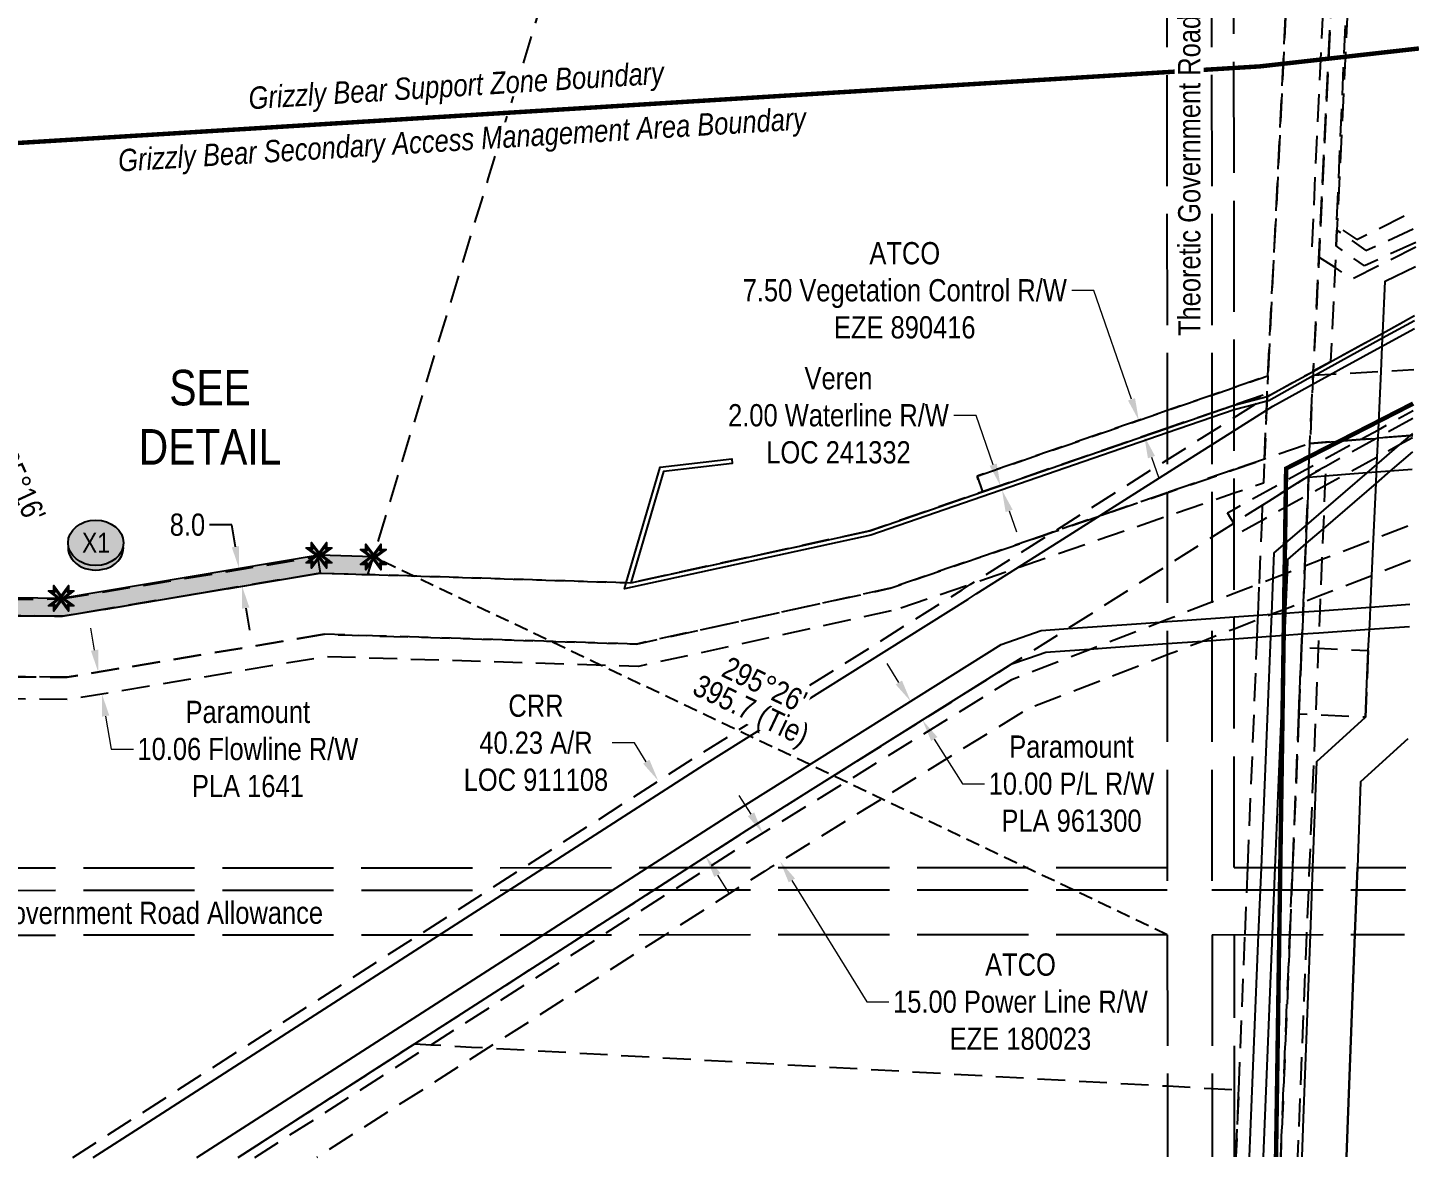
# Model space of a CAD drawing. Extents: x 495902 to 503799, y 6026245 to 6031062.
# Drawn here: x 501012 to 501639, y 6026245 to 6026754 of the extents above; entities that cross this region are included whole.
import ezdxf
from ezdxf.enums import TextEntityAlignment as Align

# ---------------------------------------------------------------- set-up
doc = ezdxf.new("R2010")
doc.units = 0
doc.header["$LTSCALE"] = 5
doc.header["$PDSIZE"] = 0.5
for name, pattern in [('DASHDOT2', [12.7, 6.35, -3.175, 0, -3.175]), ('foc-ACCESSROAD', [3.75, 2.5, -1.25]), ('foc-FLOWLINE', [3.75, 2.5, -1.25]), ('foc-TIELINE', [1.875, 1.25, -0.625]), ('foc-UNSURVEYED', [12.5, 10, -2.5])]:
    doc.linetypes.add(name, pattern=pattern)
doc.layers.get('Defpoints').update_dxf_attribs({"color": 9})
for name, color, linetype in [('AS-TELUS', 224, 'foc-TEL'), ('AS-WILDLIFE', 131, 'DASHDOT2'), ('C-RW', 13, 'Continuous'), ('C-WS', 13, 'foc-ACCESSROAD'), ('DETAIL-T', 7, 'Continuous'), ('F-AR', 190, 'foc-ACCESSROAD'), ('F-EZE', 190, 'foc-FLOWLINE'), ('F-FLOWLINE', 190, 'foc-FLOWLINE'), ('F-RW', 190, 'Continuous'), ('F-WS', 190, 'foc-ACCESSROAD'), ('L-BD', 7, 'Continuous'), ('L-BD1', 253, 'Continuous'), ('L-MON', 1, 'Continuous'), ('L-ROAD-T', 7, 'Continuous'), ('L-TIE', 7, 'foc-TIELINE'), ('L-USEC', 7, 'foc-UNSURVEYED'), ('P-CROSSINGS', 250, 'Continuous'), ('P-PROPOSED', 10, 'Continuous'), ('P-PROPOSED-H', 21, 'Continuous'), ('P-TXT', 4, 'Continuous')]:
    doc.layers.add(name, color=color, linetype=linetype)
for name, color, linetype, lineweight in [('C-RW-T', 13, 'Continuous', 9), ('F-EZE-T', 190, 'Continuous', 9), ('F-FLOWLINE-T', 190, 'Continuous', 9), ('F-RW-T', 190, 'Continuous', 9), ('F-VCE-T', 190, 'Continuous', 9)]:
    doc.layers.add(name, color=color, linetype=linetype, lineweight=lineweight)
doc.styles.add('80CG', font='ARIALN.TTF', dxfattribs={"height": 10})
doc.styles.add('80L', font='ARIALN.TTF', dxfattribs={"height": 10})
doc.styles.add('Crossing', font='ARIALN.TTF', dxfattribs={"height": 10})
doc.styles.add('foc-LtypeFont', font='ARIALN.TTF', dxfattribs={"height": 7.35})
doc.styles.add('MtXpl_Arial_Narrow', font='ARIALNI.TTF')
doc.linetypes.add('foc-TEL', pattern='A,2,-1,["T",foc-LtypeFont,S=0.2,R=0,X=-0.425,Y=-0.75],-1.24,8', length=12.24)
doc.dimstyles.new('Compass 5 000', dxfattribs={"dimscale": 5, "dimtxt": 9, "dimasz": 2, "dimexe": 0.2, "dimexo": 0.0625, "dimgap": 0.5, "dimtad": 0, "dimtih": 1, "dimtoh": 1, "dimzin": 0, "dimdsep": 46, "dimtxsty": '80CG', "dimcen": 0.1, "dimse1": 1, "dimse2": 1, "dimclrd": 256, "dimclrt": 256, "dimaunit": 1, "dimadec": 4, "dimazin": 0, "dimtfac": 0.06, "dimtofl": 0, "dimtmove": 0, "dimatfit": 1, "dimfxl": 0.2, "dimtolj": 1, "dimtzin": 0, "dimlwd": -1, "dimarcsym": 0})

# ---------------------------------------------------------------- blocks, each defined once
blk = doc.blocks.new('*D441')
at = {"layer": 'Defpoints', "color": 0, "transparency": 16777216}
for p in [(501361.53, 6026403.26), (501369.41, 6026390.5), (501350.79, 6026379.01)]:
    blk.add_point(p, dxfattribs=at)
at = {"layer": 'F-EZE-T', "transparency": 16777216}
for p, q in [((501337.66, 6026400.28), (501332.41, 6026408.79)), ((501356.04, 6026370.5), (501389.72, 6026315.93)), ((501389.72, 6026315.93), (501399.72, 6026315.93))]:
    blk.add_line(p, q, dxfattribs=at)
for points in [[(501339.08, 6026401.16), (501336.25, 6026399.41), (501342.92, 6026391.77)], [(501357.46, 6026371.38), (501354.62, 6026369.63), (501350.79, 6026379.01)]]:
    blk.add_solid(points, dxfattribs=at)
at = {"layer": 'F-EZE-T', "transparency": 16777216, "insert": (501458.87, 6026315.93), "char_height": 10, "attachment_point": 5, "style": '80CG'}
blk.add_mtext('\\A1;ATCO\\P15.00 Power Line R/W\\PEZE 180023', dxfattribs=at)
blk = doc.blocks.new('*D478')
at = {"layer": 'Defpoints', "color": 0, "transparency": 16777216}
for p in [(501414.78, 6026442.61), (501380.79, 6026433.09), (501386.1, 6026424.62)]:
    blk.add_point(p, dxfattribs=at)
at = {"layer": 'F-RW-T', "transparency": 16777216}
for p, q in [((501404.15, 6026459.55), (501398.84, 6026468.03)), ((501420.1, 6026434.14), (501432.74, 6026413.99)), ((501432.74, 6026413.99), (501442.74, 6026413.99))]:
    blk.add_line(p, q, dxfattribs=at)
for points in [[(501405.57, 6026460.44), (501402.74, 6026458.67), (501409.47, 6026451.08)], [(501421.51, 6026435.03), (501418.69, 6026433.26), (501414.78, 6026442.61)]]:
    blk.add_solid(points, dxfattribs=at)
at = {"layer": 'F-RW-T', "transparency": 16777216, "insert": (501481.83, 6026413.99), "char_height": 10, "attachment_point": 5, "style": '80CG'}
blk.add_mtext('\\A1;Paramount\\P10.00 P/L R/W\\PPLA 961300', dxfattribs=at)
blk = doc.blocks.new('*D487')
at = {"layer": 'Defpoints', "color": 0, "transparency": 16777216}
for p in [(501512.08, 6026577.49), (501483.13, 6026567.5), (501485.58, 6026560.41)]:
    blk.add_point(p, dxfattribs=at)
at = {"layer": 'F-VCE-T', "transparency": 16777216}
for p, q in [((501491.92, 6026635.93), (501481.92, 6026635.93)), ((501508.82, 6026586.94), (501491.92, 6026635.93)), ((501517.79, 6026560.94), (501521.05, 6026551.49))]:
    blk.add_line(p, q, dxfattribs=at)
for points in [[(501510.39, 6026587.48), (501507.24, 6026586.4), (501512.08, 6026577.49)], [(501519.36, 6026561.49), (501516.21, 6026560.4), (501514.52, 6026570.4)]]:
    blk.add_solid(points, dxfattribs=at)
at = {"layer": 'F-VCE-T', "transparency": 16777216, "insert": (501406.82, 6026635.93), "char_height": 10, "attachment_point": 5, "style": '80CG'}
blk.add_mtext('\\A1;ATCO\\P7.50 Vegetation Control R/W\\PEZE 890416', dxfattribs=at)
blk = doc.blocks.new('*D493')
at = {"layer": 'Defpoints', "color": 0, "transparency": 16777216}
for p in [(501335.38, 6026440.25), (501295.87, 6026415.47), (501356.74, 6026406.2)]:
    blk.add_point(p, dxfattribs=at)
at = {"layer": 'F-EZE-T', "transparency": 16777216}
for p, q in [((501285.25, 6026432.41), (501275.25, 6026432.41)), ((501290.56, 6026423.94), (501285.25, 6026432.41)), ((501322.56, 6026372.94), (501327.87, 6026364.47))]:
    blk.add_line(p, q, dxfattribs=at)
for points in [[(501291.97, 6026424.83), (501289.15, 6026423.06), (501295.87, 6026415.47)], [(501323.97, 6026373.83), (501321.15, 6026372.06), (501317.24, 6026381.41)]]:
    blk.add_solid(points, dxfattribs=at)
at = {"layer": 'F-EZE-T', "transparency": 16777216, "insert": (501240.93, 6026432.41), "char_height": 10, "width": 406.8772, "attachment_point": 5, "style": '80CG'}
blk.add_mtext('\\A1;CRR\\P40.23 A/R\\PLOC 911108', dxfattribs=at)
blk = doc.blocks.new('*D494')
at = {"layer": 'Defpoints', "color": 0, "transparency": 16777216}
for p in [(501061.69, 6026467.19), (501045.73, 6026454.33), (501063.35, 6026457.28)]:
    blk.add_point(p, dxfattribs=at)
at = {"layer": 'F-FLOWLINE-T', "transparency": 16777216}
for p, q in [((501042.42, 6026474.1), (501040.77, 6026483.97)), ((501047.38, 6026444.46), (501049.87, 6026429.59)), ((501049.87, 6026429.59), (501059.87, 6026429.59))]:
    blk.add_line(p, q, dxfattribs=at)
for points in [[(501044.06, 6026474.38), (501040.78, 6026473.83), (501044.07, 6026464.24)], [(501049.02, 6026444.74), (501045.74, 6026444.19), (501045.73, 6026454.33)]]:
    blk.add_solid(points, dxfattribs=at)
at = {"layer": 'F-FLOWLINE-T', "transparency": 16777216, "insert": (501111.36, 6026429.59), "char_height": 10, "attachment_point": 5, "style": '80CG'}
blk.add_mtext('\\A1;Paramount\\P10.06 Flowline R/W\\PPLA 1641', dxfattribs=at)
blk = doc.blocks.new('*D503')
at = {"layer": 'C-RW-T', "transparency": 16777216}
for p, q in [((501438.95, 6026579.71), (501428.95, 6026579.71)), ((501446.6, 6026557.54), (501438.95, 6026579.71)), ((501453.77, 6026536.74), (501457.04, 6026527.29))]:
    blk.add_line(p, q, dxfattribs=at)
for points in [[(501448.18, 6026558.08), (501445.02, 6026557), (501449.86, 6026548.09)], [(501455.35, 6026537.29), (501452.2, 6026536.2), (501450.51, 6026546.2)]]:
    blk.add_solid(points, dxfattribs=at)
at = {"layer": 'Defpoints', "color": 0, "transparency": 16777216}
for p in [(501449.86, 6026548.09), (501422.38, 6026538.61), (501423.03, 6026536.72)]:
    blk.add_point(p, dxfattribs=at)
at = {"layer": 'C-RW-T', "transparency": 16777216, "insert": (501377.01, 6026579.71), "char_height": 10, "attachment_point": 5, "style": '80CG'}
blk.add_mtext('\\A1;Veren\\P2.00 Waterline R/W\\PLOC 241332', dxfattribs=at)
blk = doc.blocks.new('TEMP')
h = blk.add_hatch(color=255)
h.dxf.hatch_style = 1
h.paths.add_polyline_path([(0, 0.25), (-0.67, 1.15), (-0.67, 0.67), (-1.15, 0.67), (-0.25, 0), (-1.15, -0.67), (-0.67, -0.67), (-0.67, -1.15), (0, -0.25), (0.67, -1.15), (0.67, -0.67), (1.15, -0.67), (0.25, 0), (1.15, 0.67), (0.67, 0.67), (0.67, 1.15)])
h.paths.add_polyline_path([(0.57, 0.85), (0.57, 0.57), (0.85, 0.57), (0.08, 0), (0.85, -0.57), (0.57, -0.57), (0.57, -0.85), (0, -0.08), (-0.57, -0.85), (-0.57, -0.57), (-0.85, -0.57), (-0.08, 0), (-0.85, 0.57), (-0.57, 0.57), (-0.57, 0.85), (0, 0.08)], flags=16)
h = blk.add_hatch(color=1)
h.dxf.hatch_style = 1
h.paths.add_polyline_path([(0, 0.08), (-0.57, 0.85), (-0.57, 0.57), (-0.85, 0.57), (-0.08, 0), (-0.85, -0.57), (-0.57, -0.57), (-0.57, -0.85), (0, -0.08), (0.57, -0.85), (0.57, -0.57), (0.85, -0.57), (0.08, 0), (0.85, 0.57), (0.57, 0.57), (0.57, 0.85)])
at = {"color": 1}
for p, q in [((-0.08, 0), (0.08, 0)), ((0, 0.08), (0, -0.08))]:
    blk.add_line(p, q, dxfattribs=at)
at = {"color": 255, "flags": 128}
blk.add_lwpolyline([(-0.25, 0), (-1.15, 0.67), (-0.67, 0.67), (-0.67, 1.15), (0, 0.25), (0.67, 1.15), (0.67, 0.67), (1.15, 0.67), (0.25, 0), (1.15, -0.67), (0.67, -0.67), (0.67, -1.15), (0, -0.25), (-0.67, -1.15), (-0.67, -0.67), (-1.15, -0.67)], close=True, dxfattribs=at)
at = {"color": 1, "flags": 128}
blk.add_lwpolyline([(-0.08, 0), (-0.85, 0.57), (-0.57, 0.57), (-0.57, 0.85), (0, 0.08), (0.57, 0.85), (0.57, 0.57), (0.85, 0.57), (0.08, 0), (0.85, -0.57), (0.57, -0.57), (0.57, -0.85), (0, -0.08), (-0.57, -0.85), (-0.57, -0.57), (-0.85, -0.57)], close=True, dxfattribs=at)
blk = doc.blocks.new('*D512')
at = {"layer": 'Defpoints', "color": 0, "transparency": 16777216}
for p in [(501107.44, 6026510.77), (501094.63, 6026508.62), (501095.95, 6026500.74)]:
    blk.add_point(p, dxfattribs=at)
at = {"layer": 'P-TXT', "transparency": 16777216}
for p, q in [((501104.14, 6026530.49), (501094.14, 6026530.49)), ((501105.79, 6026520.63), (501104.14, 6026530.49)), ((501110.41, 6026493.02), (501112.06, 6026483.16))]:
    blk.add_line(p, q, dxfattribs=at)
for points in [[(501107.43, 6026520.91), (501104.14, 6026520.36), (501107.44, 6026510.77)], [(501112.05, 6026493.3), (501108.77, 6026492.75), (501108.76, 6026502.88)]]:
    blk.add_solid(points, dxfattribs=at)
at = {"layer": 'P-TXT', "transparency": 16777216, "insert": (501084.19, 6026530.49), "char_height": 10, "attachment_point": 5, "style": '80CG'}
blk.add_mtext('\\A1;8.0', dxfattribs=at)
blk = doc.blocks.new('xing2')
h = blk.add_hatch(color=50)
h.dxf.hatch_style = 1
edge = h.paths.add_edge_path()
edge.add_ellipse((0, 0), major_axis=(-12.5, 0), ratio=0.816297, start_angle=0, end_angle=360)
h = blk.add_hatch(color=250)
h.dxf.hatch_style = 1
edge = h.paths.add_edge_path()
edge.add_ellipse((0, -2.05), major_axis=(-12.5, 0), ratio=0.816297, start_angle=0, end_angle=180)
edge.add_line((12.5, -2.05), (12.5, 0))
edge.add_ellipse((0, 0), major_axis=(-12.5, 0), ratio=0.816297, start_angle=0, end_angle=180, ccw=False)
edge.add_line((-12.5, 0), (-12.5, -2.05))
at = {"color": 250}
blk.add_ellipse((0, 0), major_axis=(-12.5, 0), ratio=0.816297, dxfattribs=at)
blk.add_ellipse((0, -2.05), major_axis=(-12.5, 0), ratio=0.816297, start_param=0, end_param=3.141593, dxfattribs=at)
at = {"color": 250, "style": 'Crossing'}
blk.add_attdef('CROSSING', text='', height=9, dxfattribs=at).set_placement((0.09, 0.02), align=Align.MIDDLE_CENTER)
at = {"color": 250, "style": 'Crossing', "flags": 1}
for tag, p in [('OWNER', (0.09, -12.49)), ('DESCRIPTION', (0.09, -25.77)), ('LOCATION', (0.09, -39.3)), ('DWG_REF', (0.09, -52.84))]:
    blk.add_attdef(tag, text='', height=9, dxfattribs=at).set_placement(p, align=Align.MIDDLE_CENTER)

msp = doc.modelspace()

# ---------------------------------------------------------------- hatches: boundary and pattern name
at = {"layer": 'P-PROPOSED-H'}
h = msp.add_hatch(color=256, dxfattribs=at)
h.dxf.hatch_style = 1
h.paths.add_polyline_path([(500657.342, 6027039.681), (500715.152, 6026986.363), (500729.311, 6026938.373), (500969.515, 6026568.064), (501005.647, 6026489.611), (501028.009, 6026489.371), (501143.903, 6026508.764), (501165.385, 6026508.091), (501167.794, 6026516.015), (501143.363, 6026516.781), (501027.387, 6026497.374), (501006.369, 6026497.6), (500973.025, 6026569.998), (500732.981, 6026940.061), (500718.674, 6026988.553), (500660.053, 6027042.62)])

# ---------------------------------------------------------------- linework, layer by layer
at = {"layer": 'AS-WILDLIFE', "const_width": 1.999, "flags": 128}
for points in [[(501638.075, 6026744.753), (501566.557, 6026736.702), (500915.36, 6026696.54), (500831.073, 6026699.549), (500483.389, 6026740.167), (499801.162, 6026821.813)], [(501635.498, 6026585.037), (501578.354, 6026555.801), (501573.801, 6026246.153)]]:
    msp.add_lwpolyline(points, dxfattribs=at)
at = {"layer": 'C-RW'}
msp.add_lwpolyline([(501636.099, 6026622.293), (501621.697, 6026614.388), (501591.536, 6026597.834), (501590.492, 6026597.518), (501570.499, 6026586.289), (501569.673, 6026586.076), (501564.262, 6026584.679), (501555.534, 6026582.428), (501554.958, 6026582.23), (501524.805, 6026571.827), (501391.6, 6026525.874), (501280.711, 6026501.713), (501281.516, 6026504.449), (501296.788, 6026556.352), (501329.015, 6026560.1), (501329.246, 6026558.115), (501298.333, 6026554.519), (501283.581, 6026504.385), (501391.059, 6026527.802), (501441.784, 6026545.301), (501524.804, 6026573.941), (501554.958, 6026584.344), (501569.757, 6026588.162), (501590.439, 6026599.513), (501598.318, 6026603.836), (501599.298, 6026604.374), (501621.801, 6026616.725), (501636.136, 6026624.593)], dxfattribs=at)
at = {"layer": 'C-WS', "flags": 128}
msp.add_lwpolyline([(501391.059, 6026527.802), (501283.581, 6026504.385), (501166.224, 6026508.064), (501165.385, 6026508.091), (501167.793, 6026516.013), (501168.208, 6026517.377), (501219.649, 6026686.622), (501260.078, 6026819.577), (501257.49, 6026862.013), (501335.46, 6026966.025), (501514.753, 6026857.392), (501515.711, 6026856.811), (501517.158, 6026855.934), (501524.68, 6026851.377), (501554.847, 6026833.099), (501575.547, 6026820.558), (501576.995, 6026819.68), (501579.438, 6026818.2), (501580.893, 6026817.319), (501580.693, 6026812.766), (501570.196, 6026597.537), (501554.954, 6026592.278), (501524.8, 6026581.876), (501439.337, 6026552.392), (501441.784, 6026545.301), (501391.059, 6026527.802)], close=True, dxfattribs=at)
at = {"layer": 'F-AR', "flags": 128}
for points in [[(501032.578, 6026245.882), (501062.083, 6026264.855), (501188.131, 6026345.898), (501235.075, 6026376.084), (501314.111, 6026426.913), (501432.635, 6026501.28), (501436.297, 6026503.64), (501473.666, 6026527.277), (501524.81, 6026559.683), (501554.96, 6026578.786), (501564.262, 6026584.679), (501569.757, 6026588.162), (501590.439, 6026599.513), (501598.318, 6026603.836), (501599.298, 6026604.374), (501621.801, 6026616.725), (501636.136, 6026624.593)], [(501635.389, 6026578.297), (501619.685, 6026569.612), (501619.278, 6026569.468), (501618.641, 6026569.225), (501609.655, 6026564.193), (501596.144, 6026556.768), (501589.104, 6026552.904), (501588.54, 6026552.559), (501567.789, 6026539.394), (501554.981, 6026531.269), (501524.831, 6026512.144), (501480.107, 6026483.774), (501454.6, 6026467.594), (501335.67, 6026392.973), (501309.482, 6026376.128), (501262.526, 6026345.941), (501186.445, 6026297.018), (501106.984, 6026245.923)]]:
    msp.add_lwpolyline(points, dxfattribs=at)
at = {"layer": 'F-AR'}
for points in [[(501005.647, 6026489.611), (501028.009, 6026489.371), (501143.903, 6026508.764), (501165.385, 6026508.091), (501166.224, 6026508.064), (501283.581, 6026504.385), (501391.059, 6026527.802), (501441.784, 6026545.301), (501524.803, 6026573.941), (501554.958, 6026584.344), (501569.81, 6026589.467), (501569.757, 6026588.162), (501568.628, 6026560.038), (501554.97, 6026555.326), (501524.816, 6026544.923), (501473.666, 6026527.277), (501468.278, 6026525.418), (501433.705, 6026513.491), (501433.705, 6026513.491), (501400.282, 6026501.962), (501286.088, 6026476.854), (501145.755, 6026481.257), (501030.142, 6026461.911), (501005.352, 6026462.178)], [(501555.796, 6026246.154), (501556.956, 6026274.588), (501557.024, 6026276.27), (501559.881, 6026346.137), (501561.115, 6026376.296), (501565.352, 6026479.827), (501565.676, 6026487.756), (501565.763, 6026489.883), (501566.345, 6026504.094), (501567.506, 6026532.469), (501567.789, 6026539.394), (501588.543, 6026552.561), (501588.436, 6026551.749), (501588.11, 6026543.778), (501587.561, 6026530.367), (501587.219, 6026522.021), (501586.811, 6026512.028), (501586.142, 6026495.689), (501585.963, 6026491.325), (501585.552, 6026481.267), (501585.306, 6026475.263), (501584.079, 6026445.282), (501581.256, 6026376.314), (501580.023, 6026346.155), (501575.93, 6026246.153)]]:
    msp.add_lwpolyline(points, dxfattribs=at)
at = {"layer": 'F-EZE', "flags": 128}
for points in [[(501636.632, 6026655.345), (501608.208, 6026641.091), (501600.364, 6026646.166), (501593.106, 6026650.863), (501589.908, 6026652.933), (501597.061, 6026807.525), (501597.702, 6026821.393), (501599.032, 6026850.135), (501602.583, 6026849.979), (501609.516, 6026849.674), (501607.568, 6026815.7), (501606.947, 6026801.587), (501600.936, 6026664.844), (501601.26, 6026664.635), (501610.2, 6026658.85), (501636.904, 6026672.208)], [(501636.668, 6026657.555), (501613.541, 6026646.956), (501601.42, 6026655.517), (501600.846, 6026655.919), (501601.187, 6026663.027), (501607.602, 6026658.493), (501614.181, 6026653.846), (501636.775, 6026664.201)], [(501635.249, 6026569.65), (501629.386, 6026566.432), (501619.301, 6026560.897), (501605.002, 6026553.049), (501595.789, 6026547.993), (501588.11, 6026543.778), (501567.506, 6026532.469), (501557.074, 6026526.744), (501554.981, 6026530.558), (501554.837, 6026531.178), (501553.464, 6026533.331), (501552.022, 6026535.949), (501554.979, 6026537.572), (501588.615, 6026556.144), (501611.654, 6026568.859), (501619.845, 6026573.271), (501635.446, 6026581.855)], [(501575.93, 6026246.153), (501580.023, 6026346.155), (501581.256, 6026376.314), (501584.079, 6026445.282), (501585.306, 6026475.263), (501585.552, 6026481.267), (501585.963, 6026491.325), (501586.142, 6026495.689), (501586.81, 6026512.028), (501587.219, 6026522.021), (501587.56, 6026530.367), (501588.11, 6026543.778), (501588.436, 6026551.749), (501588.524, 6026552.554), (501589.106, 6026552.893), (501596.146, 6026556.757), (501595.967, 6026552.339), (501595.789, 6026547.993), (501595.342, 6026537.076), (501595.001, 6026528.731), (501594.439, 6026514.985), (501593.77, 6026498.647), (501593.493, 6026491.861), (501593.081, 6026481.803), (501592.8, 6026474.931), (501591.573, 6026444.95), (501588.764, 6026376.321), (501587.53, 6026346.162), (501583.437, 6026246.153)], [(501114.495, 6026245.927), (501193.783, 6026296.608), (501270.967, 6026345.946), (501318.208, 6026376.133), (501335.858, 6026387.421), (501454.944, 6026460.907), (501489.857, 6026474.442), (501521.554, 6026486.73), (501524.842, 6026488.005), (501554.995, 6026499.694), (501566.345, 6026504.094), (501572.545, 6026506.498), (501578.745, 6026508.901), (501586.811, 6026512.028), (501594.439, 6026514.985), (501617.647, 6026523.982), (501634.619, 6026530.562)], [(501634.358, 6026514.382), (501616.914, 6026507.619), (501593.77, 6026498.647), (501586.142, 6026495.689), (501578.076, 6026492.563), (501571.884, 6026490.279), (501565.676, 6026487.756), (501555.002, 6026483.618), (501540.684, 6026478.067), (501524.849, 6026471.928), (501461.646, 6026447.426), (501346.151, 6026376.15), (501343.833, 6026374.724), (501298.842, 6026345.963), (501219.38, 6026295.174), (501142.359, 6026245.943)]]:
    msp.add_lwpolyline(points, dxfattribs=at)
at = {"layer": 'F-EZE'}
msp.add_lwpolyline([(501143.903, 6026508.764), (501028.009, 6026489.371), (501005.647, 6026489.611), (501002.302, 6026496.873), (501027.414, 6026497.127), (501142.666, 6026516.162), (501143.903, 6026508.764)], close=True, dxfattribs=at)
at = {"layer": 'F-FLOWLINE', "flags": 128}
msp.add_lwpolyline([(501400.673, 6026491.755), (501287, 6026466.762), (501146.433, 6026471.18), (501030.924, 6026451.85), (500987.901, 6026452.313), (500983.926, 6026462.408), (500973.079, 6026489.962), (500969.698, 6026497.208), (500969.31, 6026498.039), (500961.373, 6026515.055), (500972.131, 6026515.168), (500980.162, 6026497.929), (500983.928, 6026489.845), (500994.775, 6026462.292), (501005.352, 6026462.178), (501030.142, 6026461.911), (501145.755, 6026481.257), (501286.088, 6026476.854), (501400.282, 6026501.962), (501433.705, 6026513.491), (501468.278, 6026525.418), (501473.666, 6026527.277), (501524.816, 6026544.923), (501554.97, 6026555.326), (501568.628, 6026560.038), (501568.192, 6026549.254), (501554.975, 6026544.694), (501524.821, 6026534.291), (501436.289, 6026503.675), (501403.01, 6026492.269), (501400.673, 6026491.755)], close=True, dxfattribs=at)
at = {"layer": 'F-RW'}
for points in [[(501585.522, 6026246.153), (501586.171, 6026263.446), (501589.277, 6026346.163), (501590.409, 6026376.322), (501592.198, 6026423.979), (501614.055, 6026443.956), (501615.283, 6026473.936), (501615.807, 6026483.424), (501615.929, 6026485.646), (501616.281, 6026493.486), (501616.914, 6026507.619), (501617.647, 6026523.982), (501618.778, 6026549.233), (501618.998, 6026554.147), (501619.153, 6026557.608), (501619.301, 6026560.897), (501619.685, 6026569.612), (501619.845, 6026573.271), (501621.029, 6026599.483), (501621.697, 6026614.388), (501621.801, 6026616.725), (501622.96, 6026640.158), (501636.493, 6026646.701)], [(501561.891, 6026246.154), (501565.983, 6026346.142), (501567.217, 6026376.301), (501571.471, 6026480.263), (501571.883, 6026490.279), (501572.545, 6026506.498), (501573.008, 6026517.818), (501587.561, 6026530.367), (501595.342, 6026537.076), (501614.753, 6026553.813), (501619.153, 6026557.608), (501629.386, 6026566.431), (501634.26, 6026570.634), (501635.279, 6026571.513)], [(501635.02, 6026555.404), (501625.024, 6026554.62), (501618.998, 6026554.147), (501614.753, 6026553.813), (501605.002, 6026553.049), (501595.967, 6026552.339), (501588.436, 6026551.749), (501588.547, 6026552.564), (501588.615, 6026556.144), (501589.063, 6026567.087), (501611.654, 6026568.859), (501618.639, 6026569.284), (501619.28, 6026569.464), (501619.683, 6026569.608), (501634.26, 6026570.634), (501635.267, 6026570.713)], [(501635.148, 6026563.348), (501625.024, 6026554.62), (501618.778, 6026549.233), (501595.001, 6026528.731), (501587.219, 6026522.021), (501578.992, 6026514.927), (501578.745, 6026508.901), (501578.076, 6026492.563), (501578.003, 6026490.756), (501577.591, 6026480.699), (501573.32, 6026376.307), (501572.086, 6026346.148), (501567.994, 6026246.154)], [(501088.475, 6026245.913), (501244.019, 6026345.93), (501290.973, 6026376.117), (501330.307, 6026401.416), (501450.241, 6026476.666), (501468.189, 6026482.924), (501478.301, 6026483.645), (501480.107, 6026483.774), (501511.1, 6026485.984), (501521.554, 6026486.73), (501524.842, 6026486.965), (501531.752, 6026487.458), (501555, 6026489.115), (501565.763, 6026489.883), (501571.884, 6026490.279), (501578.003, 6026490.756), (501585.963, 6026491.325), (501593.493, 6026491.861), (501616.281, 6026493.486), (501634.041, 6026494.753)], [(501633.878, 6026484.67), (501615.807, 6026483.424), (501593.081, 6026481.803), (501585.552, 6026481.267), (501577.591, 6026480.699), (501571.471, 6026480.263), (501565.352, 6026479.827), (501555.004, 6026479.088), (501540.684, 6026478.067), (501524.847, 6026476.937), (501499.494, 6026475.129), (501489.857, 6026474.442), (501478.841, 6026473.656), (501470.227, 6026473.042), (501462.408, 6026470.316), (501454.6, 6026467.594), (501335.67, 6026392.973), (501309.482, 6026376.128), (501262.526, 6026345.941), (501186.445, 6026297.018), (501106.984, 6026245.923)], [(501633.065, 6026434.249), (501611.86, 6026414.868), (501610.413, 6026376.341), (501609.281, 6026346.182), (501606.147, 6026262.696), (501605.526, 6026246.152)], [(501605.526, 6026246.152), (501606.147, 6026262.696), (501609.281, 6026346.182), (501610.413, 6026376.341), (501632.131, 6026376.361)]]:
    msp.add_lwpolyline(points, dxfattribs=at)
at = {"layer": 'F-WS', "flags": 128}
for points in [[(501620.375, 6027275.817), (501618.696, 6027274.715), (501618.54, 6027270.103), (501617.526, 6027240.112), (501617.297, 6027233.341), (501616.786, 6027218.203), (501615.705, 6027186.211), (501615.197, 6027171.21), (501615.17, 6027170.406), (501614.69, 6027156.221), (501613.846, 6027131.234), (501610.205, 6027023.496), (501607.814, 6026969.13), (501602.781, 6026854.505), (501602.323, 6026844.06), (501601.734, 6026830.652), (501601.233, 6026819.251), (501601.108, 6026816.655), (501600.565, 6026805.416), (501592.342, 6026635.027), (501592.3, 6026634.159), (501591.569, 6026619.018), (501590.898, 6026606.77), (501590.524, 6026599.559), (501590.497, 6026597.776), (501589.063, 6026567.087), (501568.628, 6026560.038), (501569.757, 6026588.162), (501569.81, 6026589.467), (501570.196, 6026597.537), (501580.693, 6026812.766), (501580.893, 6026817.319), (501581.525, 6026831.191), (501590.097, 6027024.326), (501593.745, 6027131.245), (501594.598, 6027156.232), (501595.081, 6027170.388), (501595.109, 6027171.22), (501595.621, 6027186.221), (501596.713, 6027218.213), (501596.806, 6027220.935), (501597.492, 6027241.049), (501598.515, 6027271.04), (501598.814, 6027279.795)], [(501635.267, 6026570.713), (501634.26, 6026570.634), (501619.682, 6026569.601), (501619.279, 6026569.466), (501618.639, 6026569.265), (501611.654, 6026568.859), (501589.063, 6026567.087), (501590.509, 6026597.777), (501621.029, 6026599.483), (501635.744, 6026600.305)], [(501106.984, 6026245.923), (501186.445, 6026297.018), (501193.783, 6026296.608), (501211.963, 6026295.59), (501219.38, 6026295.174), (501524.935, 6026278.066), (501555.094, 6026276.377), (501557.024, 6026276.27), (501556.956, 6026274.588), (501555.796, 6026246.154)]]:
    msp.add_lwpolyline(points, dxfattribs=at)
for points in [[(501598.318, 6026603.836), (501590.553, 6026599.575), (501590.939, 6026606.764), (501591.569, 6026619.018), (501592.3, 6026634.159), (501592.342, 6026635.027), (501600.565, 6026805.416), (501606.405, 6026801.913), (501607.845, 6026801.049), (501601.182, 6026663.028), (501600.84, 6026655.92), (501600.804, 6026655.229), (501599.962, 6026637.868), (501598.318, 6026603.836)], [(501524.804, 6026573.941), (501441.784, 6026545.301), (501439.337, 6026552.392), (501524.8, 6026581.876), (501554.954, 6026592.278), (501570.196, 6026597.537), (501569.81, 6026589.467), (501554.958, 6026584.344), (501524.804, 6026573.941)], [(501615.283, 6026473.936), (501614.055, 6026443.956), (501591.573, 6026444.95), (501584.079, 6026445.282), (501585.306, 6026475.263), (501592.8, 6026474.931), (501615.283, 6026473.936)]]:
    msp.add_lwpolyline(points, close=True, dxfattribs=at)
at = {"layer": 'L-TIE', "flags": 128}
msp.add_lwpolyline([(501524.905, 6026346.102), (501167.793, 6026516.013)], dxfattribs=at)
at = {"layer": 'L-USEC', "flags": 128}
for points in [[(501524.538, 6027170.321), (501524.896, 6026366.208)], [(501544.645, 6027170.33), (501545.002, 6026366.228)], [(501555.05, 6026376.291), (501554.699, 6027170.351)], [(501524.891, 6026376.261), (500723.082, 6026375.816)], [(501555.05, 6026376.291), (501632.131, 6026376.367)], [(501524.894, 6026366.208), (500723.08, 6026365.764)], [(501545.002, 6026366.228), (501631.969, 6026366.314)], [(501524.905, 6026346.102), (500723.091, 6026345.658)], [(501524.905, 6026346.102), (501524.949, 6026246.155)], [(501545.011, 6026346.122), (501631.644, 6026346.208)], [(501545.011, 6026346.111), (501545.055, 6026246.175)], [(501555.108, 6026246.185), (501555.062, 6026346.132)]]:
    msp.add_lwpolyline(points, dxfattribs=at)

# ---------------------------------------------------------------- block references
at = {"layer": 'L-MON', "xscale": 4.997319999999996, "yscale": 4.997319999999996, "zscale": 4.997319999999996}
for p in [(501143.363, 6026516.781), (501167.794, 6026516.015), (501027.387, 6026497.374)]:
    msp.add_blockref('TEMP', p, dxfattribs=at)
at = {"layer": 'P-CROSSINGS', "xscale": 0.9994639999999999, "yscale": 0.9994639999999999, "zscale": 0.9994639999999999}
msp.add_blockref('xing2', (501042.955, 6026522.386), dxfattribs=at).add_auto_attribs({'CROSSING': 'X1'})

# ---------------------------------------------------------------- texts
at = {"layer": 'DETAIL-T', "color": 3, "insert": (501094.353, 6026578.872), "char_height": 15.9914, "width": 63.60202, "attachment_point": 5, "style": '80CG'}
msp.add_mtext('SEE\\PDETAIL', dxfattribs=at)
at = {"layer": 'L-BD1', "style": '80L'}
msp.add_text("335°16'", height=9.9946, rotation=294.7291, dxfattribs=at).set_placement((501008.002, 6026550.799), align=Align.MIDDLE)
at = {"layer": 'L-ROAD-T', "style": '80L'}
msp.add_text('Theoretic Government Road Allowance', height=9.99471, rotation=0.056548, dxfattribs=at).set_placement((501045.261, 6026355.909), align=Align.MIDDLE_CENTER)

# ---------------------------------------------------------------- dimensions: what is measured, and where the dimension line sits
at = {"layer": 'C-RW-T'}
dim = msp.add_linear_dim(base=(501449.861, 6026548.087), p1=(501423.03, 6026536.717), p2=(501422.378, 6026538.606), angle=109.033011, text='Veren\\P2.00 Waterline R/W\\PLOC 241332', dimstyle='Compass 5 000', dxfattribs=at)
dim.commit()
dim.dimension.update_dxf_attribs({"geometry": '*D503', "text_midpoint": (501377.005, 6026579.708), "dimtype": 161})
at = {"layer": 'F-EZE-T'}
dim = msp.add_linear_dim(base=(501350.791, 6026379.013), p1=(501361.533, 6026403.264), p2=(501369.409, 6026390.503), angle=301.68034, text='ATCO\\P15.00 Power Line R/W\\PEZE 180023', dimstyle='Compass 5 000', dxfattribs=at)
dim.commit()
dim.dimension.update_dxf_attribs({"geometry": '*D441', "text_midpoint": (501458.865, 6026315.925), "dimtype": 161})
at = {"layer": 'F-FLOWLINE-T'}
dim = msp.add_linear_dim(base=(501045.73, 6026454.328), p1=(501061.686, 6026467.19), p2=(501063.345, 6026457.275), angle=279.50011, text='Paramount\\P10.06 Flowline R/W\\PPLA 1641', dimstyle='Compass 5 000', dxfattribs=at)
dim.commit()
dim.dimension.update_dxf_attribs({"geometry": '*D494', "text_midpoint": (501111.364, 6026429.588), "dimtype": 161})
at = {"layer": 'F-RW-T'}
dim = msp.add_linear_dim(base=(501414.784, 6026442.612), p1=(501380.785, 6026433.088), p2=(501386.101, 6026424.615), angle=302.105564, text='Paramount\\P10.00 P/L R/W\\PPLA 961300', dimstyle='Compass 5 000', dxfattribs=at)
dim.commit()
dim.dimension.update_dxf_attribs({"geometry": '*D478', "text_midpoint": (501481.829, 6026413.989), "dimtype": 161})
at = {"layer": 'P-TXT'}
dim = msp.add_linear_dim(base=(501107.439, 6026510.768), p1=(501095.945, 6026500.739), p2=(501094.626, 6026508.624), angle=99.500118, text='8.0', dimstyle='Compass 5 000', dxfattribs=at)
dim.commit()
dim.dimension.update_dxf_attribs({"geometry": '*D512', "text_midpoint": (501084.186, 6026530.494), "dimtype": 161})

# ---------------------------------------------------------------- next in the draw order: texts
at = {"layer": 'AS-WILDLIFE', "insert": (501111.356, 6026727.38), "char_height": 9.99471, "width": 190.37059, "attachment_point": 1, "rotation": 3.529224, "style": 'MtXpl_Arial_Narrow', "bg_fill": 3, "box_fill_scale": 1.15, "bg_fill_color": 256, "bg_fill_true_color": 256, "bg_fill_transparency": 0}
msp.add_mtext('Grizzly Bear Support Zone Boundary', dxfattribs=at)
at = {"layer": 'L-ROAD-T', "insert": (501529.752, 6026715.322), "char_height": 9.99471, "width": 200.8481, "attachment_point": 2, "rotation": 90.025466, "style": '80L', "bg_fill": 3, "box_fill_scale": 1.15, "bg_fill_color": 256, "bg_fill_true_color": 256, "bg_fill_transparency": 0}
msp.add_mtext('Theoretic Government Road Allowance', dxfattribs=at)

# ---------------------------------------------------------------- next in the draw order: linework, layer by layer
at = {"layer": 'AS-TELUS', "flags": 128}
msp.add_lwpolyline([(501041.825, 6026245.887), (501064.786, 6026260.651), (501190.833, 6026341.694), (501237.778, 6026371.881), (501316.791, 6026422.695), (501435.317, 6026497.063), (501438.986, 6026499.428), (501476.337, 6026523.053), (501527.484, 6026555.461), (501557.635, 6026574.565), (501572.299, 6026583.856), (501592.826, 6026595.123), (501600.722, 6026599.455), (501601.703, 6026599.994), (501624.206, 6026612.344), (501636.043, 6026618.842)], dxfattribs=at)

# ---------------------------------------------------------------- next in the draw order: texts
at = {"layer": 'AS-WILDLIFE', "insert": (501052.711, 6026699.316), "char_height": 9.99471, "width": 313.81879, "attachment_point": 1, "rotation": 3.529224, "style": 'MtXpl_Arial_Narrow', "bg_fill": 3, "box_fill_scale": 1.15, "bg_fill_color": 256, "bg_fill_true_color": 256, "bg_fill_transparency": 0}
msp.add_mtext('Grizzly Bear Secondary Access Management Area Boundary', dxfattribs=at)

# ---------------------------------------------------------------- next in the draw order: linework, layer by layer
at = {"layer": 'P-PROPOSED', "flags": 128}
msp.add_lwpolyline([(500657.342, 6027039.681), (500715.152, 6026986.363), (500729.311, 6026938.373), (500969.515, 6026568.064), (501005.647, 6026489.611), (501028.009, 6026489.371), (501143.903, 6026508.764), (501165.385, 6026508.091), (501167.794, 6026516.015), (501143.363, 6026516.781), (501027.387, 6026497.374), (501006.369, 6026497.6), (500973.025, 6026569.998), (500732.981, 6026940.061), (500718.674, 6026988.553), (500660.053, 6027042.62)], close=True, dxfattribs=at)

# ---------------------------------------------------------------- next in the draw order: texts
at = {"layer": 'L-BD', "insert": (501345.913, 6026463.159), "char_height": 9.9946, "width": 39.15131, "attachment_point": 2, "rotation": 334.555, "style": '80L', "bg_fill": 3, "box_fill_scale": 1.15, "bg_fill_color": 256, "bg_fill_true_color": 256, "bg_fill_transparency": 0}
msp.add_mtext("295°26'", dxfattribs=at)

# ---------------------------------------------------------------- next in the draw order: dimensions: what is measured, and where the dimension line sits
at = {"layer": 'F-VCE-T'}
dim = msp.add_linear_dim(base=(501512.078, 6026577.487), p1=(501485.578, 6026560.409), p2=(501483.131, 6026567.5), angle=109.034018, text='ATCO\\P7.50 Vegetation Control R/W\\PEZE 890416', dimstyle='Compass 5 000', dxfattribs=at)
dim.commit()
dim.dimension.update_dxf_attribs({"geometry": '*D487', "text_midpoint": (501406.817, 6026635.929), "dimtype": 161})

# ---------------------------------------------------------------- next in the draw order: texts
at = {"layer": 'L-BD', "insert": (501339.954, 6026451.683), "char_height": 9.99464, "width": 54.77049, "attachment_point": 2, "rotation": 334.555, "style": '80L', "bg_fill": 3, "box_fill_scale": 1.15, "bg_fill_color": 256, "bg_fill_true_color": 256, "bg_fill_transparency": 0}
msp.add_mtext('395.7 (Tie)', dxfattribs=at)

# ---------------------------------------------------------------- next in the draw order: dimensions: what is measured, and where the dimension line sits
at = {"layer": 'F-EZE-T'}
dim = msp.add_linear_dim(base=(501295.875, 6026415.471), p1=(501356.745, 6026406.196), p2=(501335.375, 6026440.255), angle=122.105769, text='CRR\\P40.23 A/R\\PLOC 911108', dimstyle='Compass 5 000', dxfattribs=at)
dim.commit()
dim.dimension.update_dxf_attribs({"geometry": '*D493', "text_midpoint": (501240.931, 6026432.412), "dimtype": 161})

doc.saveas('drawing.dxf')
